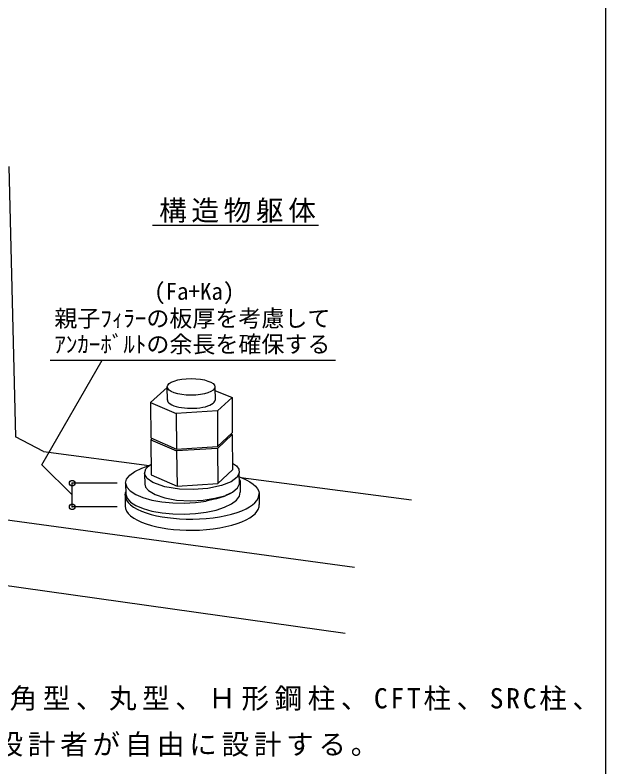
# Model space of a CAD drawing. Units: millimetres, scale not verified. Extents: x -19500 to 19500, y -13714 to 13350.
# Drawn here: x -12922 to -6500, y -243 to 7928 of the extents above; entities that cross this region are included whole.
import ezdxf
from ezdxf.enums import TextEntityAlignment as Align

# ---------------------------------------------------------------- set-up
doc = ezdxf.new("R2010")
doc.units = ezdxf.units.MM
doc.header["$LTSCALE"] = 100
doc.header["$PDMODE"] = 32
doc.header["$PDSIZE"] = 60
doc.layers.add('F-0_F-0', color=4, linetype='Continuous')
doc.styles.add('ＭＳ ゴシック', font='')
doc.styles.get('ＭＳ ゴシック').set_extended_font_data('MS Gothic')

msp = doc.modelspace()

# ---------------------------------------------------------------- linework, layer by layer
at = {"layer": 'F-0_F-0'}
for p, q in [((-6500, -13350), (-6500, 11859.1)), ((-11427.1, 5644.7), (-9625.3, 5644.7)), ((-12540.5, 4178), (-9438.7, 4178)), ((-11812.4, 2841.4), (-12300.8, 2841.4))]:
    msp.add_line(p, q, dxfattribs=at)
at = {"layer": 'F-0_F-0', "color": 3}
for p, q in [((-12987.8, 6283.7), (-12916.3, 3344.1)), ((-11451.5, 3717.6), (-11267.6, 3879.7)), ((-11266.7, 3741.9), (-11267.6, 3884.4)), ((-10749.4, 3885.6), (-10748.5, 3744.1)), ((-10749.1, 3849.6), (-10563.7, 3772.4)), ((-10723.5, 3625.7), (-10563.7, 3772.4)), ((-10563.7, 3772.4), (-10561.3, 3389)), ((-11451.5, 3717.6), (-11170.5, 3597.9)), ((-11451.5, 3717.6), (-11446.5, 3333.3)), ((-10723.5, 3625.7), (-11170.5, 3597.9)), ((-11170.5, 3597.9), (-11166.3, 3211.5)), ((-10723.5, 3625.7), (-10720.6, 3239.7)), ((-10720.6, 3239.7), (-10561.3, 3389)), ((-10720.5, 3219.5), (-10561.2, 3368.9)), ((-10576.1, 3375.3), (-10561.2, 3368.9)), ((-10561.2, 3368.9), (-10558.9, 2987.9)), ((-12614.3, 3184), (-12916.3, 3344.1)), ((-11446.5, 3333.3), (-11166.3, 3211.5)), ((-11446.2, 3313.1), (-11431.2, 3326.7)), ((-11446.2, 3313.1), (-11166.1, 3191.2)), ((-11446.2, 3313.1), (-11441.3, 2931.2)), ((-11166.3, 3211.5), (-10720.6, 3239.7)), ((-10720.5, 3219.5), (-11166.1, 3191.2)), ((-11166.1, 3191.2), (-11161.9, 2807.1)), ((-10720.5, 3219.5), (-10717.7, 2835.9)), ((-12614.3, 3184), (-11464.9, 3033.5)), ((-11543.4, 3003.2), (-11464.9, 3033.5)), ((-11675, 2928.9), (-11619.1, 2968.3)), ((-11619.1, 2968.3), (-11543.4, 3003.2)), ((-11514.6, 2942.2), (-11512.8, 2830.2)), ((-10717.7, 2835.9), (-10558.9, 2987.9)), ((-11719.9, 2842.3), (-11709.1, 2886.3)), ((-11709.1, 2886.3), (-11675, 2928.9)), ((-11441.3, 2931.2), (-11161.9, 2807.1)), ((-10507.2, 2907.3), (-10571.8, 2855.9)), ((-10484, 2908.6), (-10456.5, 2898.8)), ((-10483.9, 2881.7), (-10477.1, 2863.2)), ((-10477.1, 2863.2), (-10476.5, 2743.6)), ((-10467.9, 2902.9), (-8615.1, 2660.1)), ((-10456.5, 2898.8), (-10410, 2878.4)), ((-10410, 2878.4), (-10369.1, 2856.1)), ((-15721.4, 2814.9), (-9234.1, 1929.4)), ((-11719.9, 2842.3), (-11718.1, 2722.6)), ((-11161.9, 2807.1), (-10717.7, 2835.9)), ((-10369.1, 2856.1), (-10334.6, 2832.2)), ((-10334.6, 2832.2), (-10307, 2807)), ((-10307, 2807), (-10286.8, 2780.9)), ((-10286.8, 2780.9), (-10274.1, 2754.5)), ((-11725.9, 2711.7), (-11721.9, 2737.7)), ((-11725.9, 2711.7), (-11722.7, 2685.1)), ((-11725.9, 2711.7), (-11724.1, 2592.1)), ((-11721.9, 2737.7), (-11718.4, 2746)), ((-10516, 2656), (-10484.4, 2699.2)), ((-10484.4, 2699.2), (-10476.5, 2743.6)), ((-10274.1, 2754.5), (-10269, 2728)), ((-10269, 2728), (-10268.5, 2608.5)), ((-11722.7, 2685.1), (-11711.9, 2658.3)), ((-11711.9, 2658.3), (-11693.5, 2631.9)), ((-11693.5, 2631.9), (-11667.4, 2606.2)), ((-11668.3, 2636.4), (-11609.3, 2597.8)), ((-11532, 2684.9), (-11435.8, 2658)), ((-11435.8, 2658), (-11326.2, 2638.7)), ((-11294.6, 2681.6), (-11166.3, 2658)), ((-11084.8, 2625.2), (-10962.4, 2631.7)), ((-10962.4, 2631.7), (-10845.5, 2646.8)), ((-10738.5, 2669.9), (-10845.5, 2646.8)), ((-10570.2, 2615.5), (-10516, 2656)), ((-10340.4, 2606.9), (-10314.6, 2629.2)), ((-10314.6, 2629.2), (-10294.5, 2652.3)), ((-11724.1, 2592.1), (-11720.8, 2565.3)), ((-11720.8, 2565.3), (-11710.1, 2538.5)), ((-11710.1, 2538.5), (-11691.7, 2511.9)), ((-11667.4, 2606.2), (-11634, 2581.6)), ((-11634, 2581.6), (-11594, 2558.6)), ((-11609.3, 2597.8), (-11530.3, 2564.3)), ((-11530.3, 2564.3), (-11434.2, 2537.3)), ((-11434.2, 2537.3), (-11324.8, 2517.8)), ((-10844.5, 2526), (-10737.6, 2549.2)), ((-10509.6, 2523), (-10457.4, 2542.4)), ((-10372.7, 2584.8), (-10340.4, 2606.9)), ((-10279.2, 2556.8), (-10270.5, 2582.3)), ((-10270.5, 2582.3), (-10268.5, 2608.5)), ((-11496.9, 2518.6), (-11441.9, 2501.9)), ((-11441.9, 2501.9), (-11384, 2487.7)), ((-11384, 2487.7), (-11324.2, 2476)), ((-11324.8, 2517.8), (-11206.3, 2506.7)), ((-11206.3, 2506.7), (-11083.5, 2504.3)), ((-11083.5, 2504.3), (-10961.3, 2510.9)), ((-10961.3, 2510.9), (-10844.5, 2526)), ((-10770.2, 2465.7), (-10699.1, 2476.3)), ((-11495.3, 2397.9), (-11440.3, 2381.2)), ((-11322.8, 2355.1), (-11262.2, 2345.7)), ((-10769.3, 2344.8), (-10698.2, 2355.5)), ((-15688.8, 2108.8), (-9335.9, 1210.1))]:
    msp.add_line(p, q, dxfattribs=at)
at = {"layer": 'F-0_F-0'}
for points in [[(-12300.8, 2712.7), (-12629.7, 3041.6), (-11973.5, 4178)], [(-11812.4, 2584), (-12300.8, 2584), (-12300.8, 2841.4)]]:
    msp.add_lwpolyline(points, dxfattribs=at)
at = {"layer": 'F-0_F-0', "color": 3}
for points in [[(-11500.2, 2997.3), (-11472.9, 3026.8), (-11442.8, 3048.6)], [(-10557.8, 3057), (-10516.5, 3028.2), (-10489.4, 2991.7), (-10484.7, 2952.5), (-10507.7, 2907.9)], [(-11486.4, 2893), (-11515.5, 2943.7), (-11502, 2997.8)], [(-10504.6, 2789.2), (-10482, 2833.6), (-10484.7, 2952.5)], [(-10572.7, 2857.5), (-10678.6, 2816.1), (-10826.5, 2785), (-10987.9, 2772.2), (-11134.5, 2777.6), (-11293.2, 2802.6), (-11424.9, 2847.8), (-11487.1, 2892.4)], [(-11719.9, 2842.3), (-11706.8, 2798.5), (-11670, 2756.6)], [(-11513, 2830.9), (-11504.7, 2797.2), (-11472.2, 2761.4), (-11397.9, 2717.4), (-11294.6, 2681.6)], [(-10632.3, 2709.7), (-10560.4, 2741.8), (-10504.3, 2791.1)], [(-11718.1, 2722.6), (-11704.9, 2678.5), (-11668.3, 2636.4)], [(-11670, 2756.6), (-11611, 2718.2), (-11532, 2684.9)], [(-11166.3, 2658), (-11010.9, 2647.9), (-10875.8, 2656), (-10752.2, 2676.9), (-10631.3, 2708.7)], [(-10738.5, 2669.9), (-10645.9, 2700), (-10571, 2735.8)], [(-10294.5, 2652.3), (-10279.7, 2676.6), (-10271, 2701.9), (-10269, 2728)], [(-11326.2, 2638.7), (-11207.7, 2627.6), (-11084.8, 2625.2)], [(-10737.6, 2549.2), (-10645, 2579.4), (-10570.2, 2615.5)], [(-11594, 2558.6), (-11547.9, 2537.5), (-11496.9, 2518.6)], [(-10698.2, 2355.5), (-10630.4, 2368.8), (-10567, 2384.6), (-10508.9, 2402.4), (-10456.8, 2421.9), (-10411.1, 2442.7), (-10372.1, 2464.5), (-10339.8, 2486.8), (-10314.1, 2509.2), (-10294, 2532.3), (-10279.2, 2556.8)], [(-10457.4, 2542.4), (-10411.7, 2563.1), (-10372.7, 2584.8)], [(-11691.7, 2511.9), (-11665.6, 2486), (-11632.3, 2461.4)], [(-11632.3, 2461.4), (-11592.2, 2438.2), (-11546.3, 2417), (-11495.3, 2397.9)], [(-11324.2, 2476), (-11263.6, 2466.6), (-11200.8, 2459.3), (-11134, 2454.1), (-11064, 2451), (-10991.6, 2450.6), (-10917.7, 2452.8), (-10843.5, 2457.8), (-10770.2, 2465.7)], [(-10699.1, 2476.3), (-10631.2, 2489.6), (-10567.8, 2505.2), (-10509.6, 2523)], [(-11440.3, 2381.2), (-11382.5, 2366.9), (-11322.8, 2355.1)], [(-11262.2, 2345.7), (-11199.4, 2338.4), (-11132.7, 2333.1), (-11062.8, 2330.1), (-10990.4, 2329.6), (-10916.6, 2331.8), (-10842.5, 2336.9), (-10769.3, 2344.8)]]:
    msp.add_lwpolyline(points, dxfattribs=at)
msp.add_ellipse((-11008.6, 3887.3), major_axis=(-259.2, 0), ratio=0.35, dxfattribs=at)
msp.add_ellipse((-11007.7, 3745.3), major_axis=(-259.2, 0), ratio=0.35, start_param=6.249841, end_param=9.411182, dxfattribs=at)
at = {"layer": 'F-0_F-0'}
for p in [(-12300.8, 2841.4), (-12300.8, 2584)]:
    msp.add_point(p, dxfattribs=at)

# ---------------------------------------------------------------- texts
at = {"layer": 'F-0_F-0', "style": 'ＭＳ ゴシック'}
for s, p in [('(Fa+Ka)', (-11411, 4779.2)), ('親子ﾌｨﾗｰの板厚を考慮して', (-12494.8, 4485.7)), ('ｱﾝｶｰﾎﾞﾙﾄの余長を確保する', (-12494.8, 4204.5))]:
    msp.add_text(s, height=183.3, dxfattribs=at).set_placement(p, align=Align.BOTTOM_LEFT)
at = {"layer": 'F-0_F-0', "color": 7, "char_height": 219.9, "attachment_point": 7, "style": 'ＭＳ ゴシック'}
for s, insert in [('\\T1.17;構造物躯体', (-11356.8, 5670)), ('\\T1.2;・親子ﾌｨﾗｰには柱形状の制約はない。角型、丸型、Ｈ形鋼柱、CFT柱、SRC柱、', (-19100, 368)), ('\\T1.17;\u3000埋め込み柱脚、根巻柱脚等、形状は設計者が自由に設計する。', (-19100, -132))]:
    msp.add_mtext(s, dxfattribs=dict(at, insert=insert))

doc.saveas('drawing.dxf')
